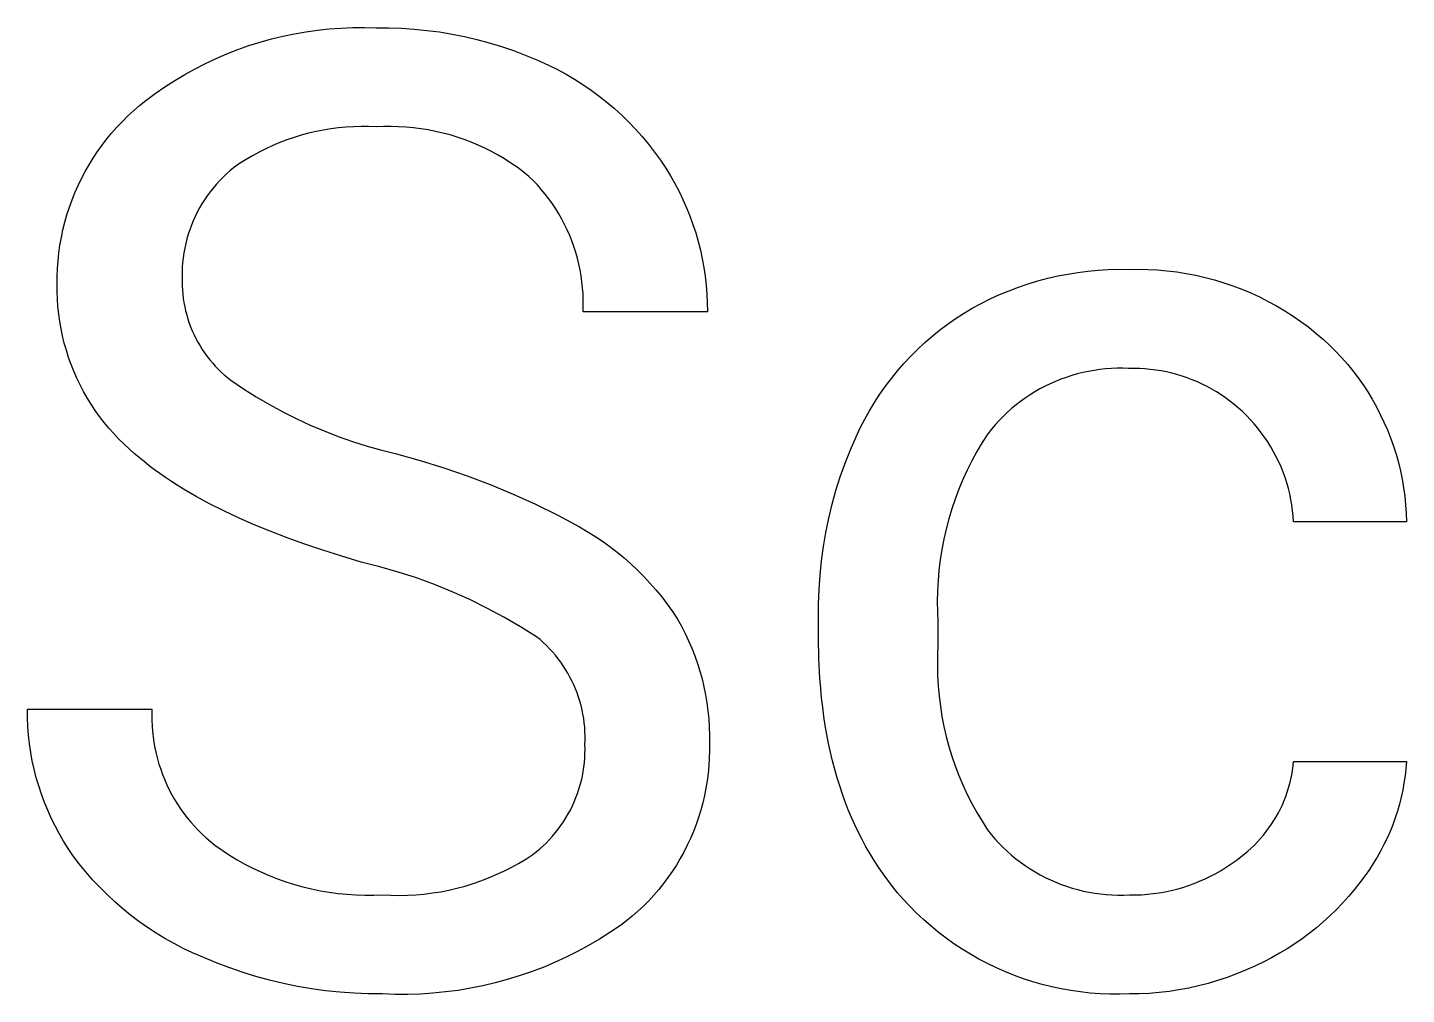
# Model space of a CAD drawing. Header units: millimetres. Extents: x 3269 to 7089, y 1744 to 4413.
# Drawn here: x 6035.18 to 6081.2, y 1911.16 to 1943.44 of the extents above; entities that cross this region are included whole.
import ezdxf

# ---------------------------------------------------------------- set-up
doc = ezdxf.new("R2010")
doc.units = ezdxf.units.MM
doc.header["$MEASUREMENT"] = 0
doc.layers.add('Domyślny', color=7, linetype='Continuous', true_color=0x000000)

msp = doc.modelspace()

# ---------------------------------------------------------------- linework, layer by layer
at = {"layer": 'Domyślny'}
for p, q in [((6044.089, 1943.233), (6044.475, 1943.3)), ((6044.475, 1943.3), (6044.863, 1943.355)), ((6044.863, 1943.355), (6045.253, 1943.396)), ((6045.253, 1943.396), (6045.644, 1943.424)), ((6045.644, 1943.424), (6046.036, 1943.439)), ((6046.036, 1943.439), (6046.428, 1943.441)), ((6046.428, 1943.441), (6046.819, 1943.43)), ((6046.819, 1943.43), (6047.243, 1943.43)), ((6047.243, 1943.43), (6047.667, 1943.417)), ((6047.667, 1943.417), (6048.091, 1943.389)), ((6048.091, 1943.389), (6048.513, 1943.348)), ((6048.513, 1943.348), (6048.933, 1943.293)), ((6048.933, 1943.293), (6049.352, 1943.223)), ((6042.203, 1942.707), (6042.573, 1942.837)), ((6042.573, 1942.837), (6042.947, 1942.955)), ((6042.947, 1942.955), (6043.324, 1943.061)), ((6043.324, 1943.061), (6043.705, 1943.153)), ((6043.705, 1943.153), (6044.089, 1943.233)), ((6049.352, 1943.223), (6049.767, 1943.14)), ((6049.767, 1943.14), (6050.18, 1943.044)), ((6050.18, 1943.044), (6050.59, 1942.933)), ((6050.59, 1942.933), (6050.996, 1942.809)), ((6041.123, 1942.243), (6041.478, 1942.41)), ((6041.478, 1942.41), (6041.838, 1942.564)), ((6041.838, 1942.564), (6042.203, 1942.707)), ((6050.996, 1942.809), (6051.397, 1942.672)), ((6051.397, 1942.672), (6051.793, 1942.522)), ((6051.793, 1942.522), (6052.185, 1942.359)), ((6040.432, 1941.874), (6040.774, 1942.064)), ((6040.774, 1942.064), (6041.123, 1942.243)), ((6052.185, 1942.359), (6052.571, 1942.182)), ((6052.571, 1942.182), (6052.866, 1942.036)), ((6052.866, 1942.036), (6053.157, 1941.879)), ((6039.444, 1941.237), (6039.766, 1941.46)), ((6039.766, 1941.46), (6040.095, 1941.673)), ((6040.095, 1941.673), (6040.432, 1941.874)), ((6053.157, 1941.879), (6053.442, 1941.713)), ((6053.442, 1941.713), (6053.72, 1941.536)), ((6053.72, 1941.536), (6053.993, 1941.35)), ((6038.925, 1940.84), (6039.129, 1941.003)), ((6039.129, 1941.003), (6039.444, 1941.237)), ((6053.993, 1941.35), (6054.259, 1941.155)), ((6054.259, 1941.155), (6054.518, 1940.95)), ((6038.534, 1940.492), (6038.727, 1940.669)), ((6038.727, 1940.669), (6038.925, 1940.84)), ((6054.518, 1940.95), (6054.769, 1940.737)), ((6054.769, 1940.737), (6055.013, 1940.515)), ((6037.995, 1939.923), (6038.168, 1940.119)), ((6038.168, 1940.119), (6038.348, 1940.309)), ((6038.348, 1940.309), (6038.534, 1940.492)), ((6045.558, 1940.09), (6045.307, 1940.058)), ((6045.809, 1940.113), (6045.558, 1940.09)), ((6046.062, 1940.128), (6045.809, 1940.113)), ((6046.314, 1940.134), (6046.062, 1940.128)), ((6046.567, 1940.132), (6046.314, 1940.134)), ((6046.819, 1940.121), (6046.567, 1940.132)), ((6047.068, 1940.132), (6046.819, 1940.121)), ((6047.318, 1940.135), (6047.068, 1940.132)), ((6047.567, 1940.13), (6047.318, 1940.135)), ((6047.816, 1940.116), (6047.567, 1940.13)), ((6048.064, 1940.093), (6047.816, 1940.116)), ((6048.311, 1940.062), (6048.064, 1940.093)), ((6048.557, 1940.023), (6048.311, 1940.062)), ((6055.013, 1940.515), (6055.25, 1940.284)), ((6055.25, 1940.284), (6055.477, 1940.045)), ((6037.669, 1939.514), (6037.828, 1939.721)), ((6037.828, 1939.721), (6037.995, 1939.923)), ((6043.602, 1939.6), (6043.369, 1939.502)), ((6043.839, 1939.69), (6043.602, 1939.6)), ((6044.078, 1939.772), (6043.839, 1939.69)), ((6044.319, 1939.846), (6044.078, 1939.772)), ((6044.563, 1939.912), (6044.319, 1939.846)), ((6044.81, 1939.969), (6044.563, 1939.912)), ((6045.057, 1940.018), (6044.81, 1939.969)), ((6045.307, 1940.058), (6045.057, 1940.018)), ((6048.802, 1939.975), (6048.557, 1940.023)), ((6049.045, 1939.919), (6048.802, 1939.975)), ((6049.285, 1939.855), (6049.045, 1939.919)), ((6049.524, 1939.782), (6049.285, 1939.855)), ((6049.76, 1939.701), (6049.524, 1939.782)), ((6049.993, 1939.612), (6049.76, 1939.701)), ((6050.222, 1939.516), (6049.993, 1939.612)), ((6055.477, 1940.045), (6055.697, 1939.799)), ((6055.697, 1939.799), (6055.908, 1939.545)), ((6037.372, 1939.083), (6037.517, 1939.301)), ((6037.517, 1939.301), (6037.669, 1939.514)), ((6042.692, 1939.162), (6042.475, 1939.033)), ((6042.914, 1939.283), (6042.692, 1939.162)), ((6043.14, 1939.396), (6042.914, 1939.283)), ((6043.369, 1939.502), (6043.14, 1939.396)), ((6050.449, 1939.411), (6050.222, 1939.516)), ((6050.671, 1939.299), (6050.449, 1939.411)), ((6050.89, 1939.179), (6050.671, 1939.299)), ((6051.104, 1939.052), (6050.89, 1939.179)), ((6055.908, 1939.545), (6056.109, 1939.284)), ((6056.109, 1939.284), (6056.302, 1939.016)), ((6037.105, 1938.634), (6037.235, 1938.861)), ((6037.235, 1938.861), (6037.372, 1939.083)), ((6042.054, 1938.754), (6041.931, 1938.652)), ((6042.262, 1938.897), (6042.054, 1938.754)), ((6042.475, 1939.033), (6042.262, 1938.897)), ((6051.314, 1938.918), (6051.104, 1939.052)), ((6051.519, 1938.777), (6051.314, 1938.918)), ((6051.72, 1938.628), (6051.519, 1938.777)), ((6056.302, 1939.016), (6056.485, 1938.741)), ((6056.485, 1938.741), (6056.641, 1938.488)), ((6036.87, 1938.166), (6036.984, 1938.402)), ((6036.984, 1938.402), (6037.105, 1938.634)), ((6041.584, 1938.32), (6041.477, 1938.201)), ((6041.696, 1938.434), (6041.584, 1938.32)), ((6041.811, 1938.545), (6041.696, 1938.434)), ((6041.931, 1938.652), (6041.811, 1938.545)), ((6051.915, 1938.473), (6051.72, 1938.628)), ((6052.058, 1938.332), (6051.915, 1938.473)), ((6052.197, 1938.186), (6052.058, 1938.332)), ((6056.641, 1938.488), (6056.789, 1938.229)), ((6056.789, 1938.229), (6056.928, 1937.966)), ((6036.668, 1937.684), (6036.765, 1937.927)), ((6036.765, 1937.927), (6036.87, 1938.166)), ((6041.18, 1937.824), (6041.09, 1937.692)), ((6041.274, 1937.953), (6041.18, 1937.824)), ((6041.373, 1938.079), (6041.274, 1937.953)), ((6041.477, 1938.201), (6041.373, 1938.079)), ((6052.33, 1938.036), (6052.197, 1938.186)), ((6052.458, 1937.881), (6052.33, 1938.036)), ((6052.581, 1937.721), (6052.458, 1937.881)), ((6056.928, 1937.966), (6057.057, 1937.698)), ((6036.499, 1937.189), (6036.579, 1937.438)), ((6036.579, 1937.438), (6036.668, 1937.684)), ((6040.924, 1937.418), (6040.848, 1937.277)), ((6041.004, 1937.556), (6040.924, 1937.418)), ((6041.09, 1937.692), (6041.004, 1937.556)), ((6052.698, 1937.558), (6052.581, 1937.721)), ((6052.809, 1937.39), (6052.698, 1937.558)), ((6052.915, 1937.219), (6052.809, 1937.39)), ((6057.057, 1937.698), (6057.178, 1937.426)), ((6057.178, 1937.426), (6057.289, 1937.15)), ((6036.365, 1936.684), (6036.427, 1936.938)), ((6036.427, 1936.938), (6036.499, 1937.189)), ((6040.651, 1936.84), (6040.596, 1936.689)), ((6040.711, 1936.988), (6040.651, 1936.84)), ((6040.777, 1937.134), (6040.711, 1936.988)), ((6040.848, 1937.277), (6040.777, 1937.134)), ((6053.015, 1937.044), (6052.915, 1937.219)), ((6053.108, 1936.866), (6053.015, 1937.044)), ((6053.195, 1936.685), (6053.108, 1936.866)), ((6057.289, 1937.15), (6057.391, 1936.87)), ((6057.391, 1936.87), (6057.484, 1936.587)), ((6036.265, 1936.17), (6036.311, 1936.428)), ((6036.311, 1936.428), (6036.365, 1936.684)), ((6040.501, 1936.384), (6040.461, 1936.229)), ((6040.545, 1936.537), (6040.501, 1936.384)), ((6040.596, 1936.689), (6040.545, 1936.537)), ((6053.276, 1936.501), (6053.195, 1936.685)), ((6053.351, 1936.314), (6053.276, 1936.501)), ((6057.484, 1936.587), (6057.566, 1936.301)), ((6036.229, 1935.911), (6036.265, 1936.17)), ((6040.427, 1936.072), (6040.399, 1935.915)), ((6040.461, 1936.229), (6040.427, 1936.072)), ((6053.419, 1936.125), (6053.351, 1936.314)), ((6053.48, 1935.933), (6053.419, 1936.125)), ((6053.535, 1935.74), (6053.48, 1935.933)), ((6057.566, 1936.301), (6057.639, 1936.012)), ((6057.639, 1936.012), (6057.703, 1935.722)), ((6036.183, 1935.39), (6036.201, 1935.651)), ((6036.201, 1935.651), (6036.229, 1935.911)), ((6040.358, 1935.597), (6040.347, 1935.438)), ((6040.376, 1935.756), (6040.358, 1935.597)), ((6040.399, 1935.915), (6040.376, 1935.756)), ((6053.583, 1935.545), (6053.535, 1935.74)), ((6053.625, 1935.348), (6053.583, 1935.545)), ((6057.703, 1935.722), (6057.756, 1935.429)), ((6036.173, 1934.867), (6036.174, 1935.129)), ((6036.174, 1935.129), (6036.183, 1935.39)), ((6040.34, 1935.278), (6040.339, 1935.118)), ((6040.339, 1935.118), (6040.344, 1934.958)), ((6040.347, 1935.438), (6040.34, 1935.278)), ((6053.659, 1935.15), (6053.625, 1935.348)), ((6053.687, 1934.95), (6053.659, 1935.15)), ((6057.756, 1935.429), (6057.799, 1935.134)), ((6057.799, 1935.134), (6057.833, 1934.838)), ((6068.904, 1934.982), (6069.233, 1935.07)), ((6069.233, 1935.07), (6069.564, 1935.146)), ((6069.564, 1935.146), (6069.898, 1935.211)), ((6069.898, 1935.211), (6070.234, 1935.265)), ((6070.234, 1935.265), (6070.572, 1935.308)), ((6070.572, 1935.308), (6070.911, 1935.339)), ((6070.911, 1935.339), (6071.251, 1935.359)), ((6071.251, 1935.359), (6071.591, 1935.368)), ((6071.591, 1935.368), (6071.931, 1935.365)), ((6071.931, 1935.365), (6072.253, 1935.37)), ((6072.253, 1935.37), (6072.575, 1935.364)), ((6072.575, 1935.364), (6072.896, 1935.347)), ((6072.896, 1935.347), (6073.217, 1935.319)), ((6073.217, 1935.319), (6073.537, 1935.28)), ((6073.537, 1935.28), (6073.855, 1935.23)), ((6073.855, 1935.23), (6074.171, 1935.169)), ((6074.171, 1935.169), (6074.485, 1935.097)), ((6074.485, 1935.097), (6074.796, 1935.015)), ((6074.796, 1935.015), (6075.104, 1934.921)), ((6036.173, 1934.619), (6036.173, 1934.867)), ((6036.182, 1934.371), (6036.173, 1934.619)), ((6040.344, 1934.958), (6040.346, 1934.817)), ((6040.346, 1934.817), (6040.353, 1934.676)), ((6040.353, 1934.676), (6040.365, 1934.536)), ((6053.707, 1934.75), (6053.687, 1934.95)), ((6053.721, 1934.55), (6053.707, 1934.75)), ((6053.728, 1934.349), (6053.721, 1934.55)), ((6057.833, 1934.838), (6057.856, 1934.542)), ((6057.856, 1934.542), (6057.869, 1934.244)), ((6067.623, 1934.524), (6067.938, 1934.654)), ((6067.938, 1934.654), (6068.256, 1934.774)), ((6068.256, 1934.774), (6068.578, 1934.884)), ((6068.578, 1934.884), (6068.904, 1934.982)), ((6075.104, 1934.921), (6075.409, 1934.817)), ((6075.409, 1934.817), (6075.71, 1934.703)), ((6075.71, 1934.703), (6076.007, 1934.578)), ((6076.007, 1934.578), (6076.299, 1934.444)), ((6036.199, 1934.123), (6036.182, 1934.371)), ((6036.224, 1933.876), (6036.199, 1934.123)), ((6040.365, 1934.536), (6040.381, 1934.396)), ((6040.381, 1934.396), (6040.402, 1934.256)), ((6040.402, 1934.256), (6040.428, 1934.118)), ((6040.428, 1934.118), (6040.459, 1933.98)), ((6053.721, 1933.946), (6053.728, 1934.147)), ((6053.728, 1934.147), (6053.728, 1934.349)), ((6057.869, 1934.244), (6057.873, 1933.946)), ((6066.71, 1934.07), (6067.009, 1934.231)), ((6067.009, 1934.231), (6067.314, 1934.383)), ((6067.314, 1934.383), (6067.623, 1934.524)), ((6076.299, 1934.444), (6076.587, 1934.299)), ((6076.587, 1934.299), (6076.869, 1934.144)), ((6076.869, 1934.144), (6077.146, 1933.98)), ((6036.258, 1933.63), (6036.224, 1933.876)), ((6036.301, 1933.386), (6036.258, 1933.63)), ((6040.459, 1933.98), (6040.494, 1933.844)), ((6040.494, 1933.844), (6040.534, 1933.709)), ((6040.534, 1933.709), (6040.578, 1933.575)), ((6057.873, 1933.946), (6053.721, 1933.946)), ((6065.878, 1933.531), (6066.144, 1933.719)), ((6066.144, 1933.719), (6066.416, 1933.898)), ((6066.416, 1933.898), (6066.71, 1934.07)), ((6077.146, 1933.98), (6077.417, 1933.806)), ((6077.417, 1933.806), (6077.682, 1933.623)), ((6077.682, 1933.623), (6077.94, 1933.431)), ((6036.352, 1933.143), (6036.301, 1933.386)), ((6040.578, 1933.575), (6040.627, 1933.443)), ((6040.627, 1933.443), (6040.681, 1933.313)), ((6040.681, 1933.313), (6040.739, 1933.184)), ((6040.739, 1933.184), (6040.801, 1933.058)), ((6065.366, 1933.128), (6065.619, 1933.334)), ((6065.619, 1933.334), (6065.878, 1933.531)), ((6077.94, 1933.431), (6078.192, 1933.23)), ((6078.192, 1933.23), (6078.437, 1933.021)), ((6036.411, 1932.902), (6036.352, 1933.143)), ((6036.479, 1932.663), (6036.411, 1932.902)), ((6040.801, 1933.058), (6040.868, 1932.934)), ((6040.868, 1932.934), (6040.939, 1932.812)), ((6040.939, 1932.812), (6041.013, 1932.693)), ((6064.884, 1932.691), (6065.121, 1932.914)), ((6065.121, 1932.914), (6065.366, 1933.128)), ((6078.437, 1933.021), (6078.646, 1932.825)), ((6078.646, 1932.825), (6078.849, 1932.623)), ((6036.555, 1932.426), (6036.479, 1932.663)), ((6036.638, 1932.193), (6036.555, 1932.426)), ((6041.013, 1932.693), (6041.092, 1932.576)), ((6041.092, 1932.576), (6041.175, 1932.462)), ((6041.175, 1932.462), (6041.262, 1932.351)), ((6041.262, 1932.351), (6041.353, 1932.243)), ((6041.353, 1932.243), (6041.447, 1932.138)), ((6064.432, 1932.223), (6064.654, 1932.461)), ((6064.654, 1932.461), (6064.884, 1932.691)), ((6078.849, 1932.623), (6079.044, 1932.413)), ((6079.044, 1932.413), (6079.233, 1932.198)), ((6036.73, 1931.962), (6036.638, 1932.193)), ((6036.83, 1931.735), (6036.73, 1931.962)), ((6041.447, 1932.138), (6041.544, 1932.037)), ((6041.544, 1932.037), (6041.645, 1931.938)), ((6041.645, 1931.938), (6041.75, 1931.844)), ((6041.75, 1931.844), (6041.857, 1931.753)), ((6064.013, 1931.724), (6064.218, 1931.977)), ((6064.218, 1931.977), (6064.432, 1932.223)), ((6070.032, 1931.821), (6069.849, 1931.761)), ((6070.217, 1931.873), (6070.032, 1931.821)), ((6070.403, 1931.92), (6070.217, 1931.873)), ((6070.591, 1931.96), (6070.403, 1931.92)), ((6070.781, 1931.994), (6070.591, 1931.96)), ((6070.971, 1932.021), (6070.781, 1931.994)), ((6071.162, 1932.041), (6070.971, 1932.021)), ((6071.354, 1932.055), (6071.162, 1932.041)), ((6071.546, 1932.062), (6071.354, 1932.055)), ((6071.739, 1932.062), (6071.546, 1932.062)), ((6071.931, 1932.056), (6071.739, 1932.062)), ((6072.112, 1932.058), (6071.931, 1932.056)), ((6072.293, 1932.054), (6072.112, 1932.058)), ((6072.474, 1932.043), (6072.293, 1932.054)), ((6072.654, 1932.027), (6072.474, 1932.043)), ((6072.834, 1932.004), (6072.654, 1932.027)), ((6073.013, 1931.975), (6072.834, 1932.004)), ((6073.191, 1931.941), (6073.013, 1931.975)), ((6073.367, 1931.9), (6073.191, 1931.941)), ((6073.542, 1931.853), (6073.367, 1931.9)), ((6073.715, 1931.8), (6073.542, 1931.853)), ((6073.887, 1931.742), (6073.715, 1931.8)), ((6079.233, 1932.198), (6079.413, 1931.975)), ((6079.413, 1931.975), (6079.587, 1931.747)), ((6036.938, 1931.511), (6036.83, 1931.735)), ((6037.053, 1931.291), (6036.938, 1931.511)), ((6041.857, 1931.753), (6041.968, 1931.665)), ((6041.968, 1931.665), (6042.388, 1931.381)), ((6042.388, 1931.381), (6042.817, 1931.11)), ((6063.629, 1931.198), (6063.817, 1931.465)), ((6063.817, 1931.465), (6064.013, 1931.724)), ((6068.971, 1931.372), (6068.804, 1931.277)), ((6069.141, 1931.462), (6068.971, 1931.372)), ((6069.314, 1931.546), (6069.141, 1931.462)), ((6069.49, 1931.624), (6069.314, 1931.546)), ((6069.668, 1931.696), (6069.49, 1931.624)), ((6069.849, 1931.761), (6069.668, 1931.696)), ((6074.056, 1931.678), (6073.887, 1931.742)), ((6074.223, 1931.608), (6074.056, 1931.678)), ((6074.388, 1931.532), (6074.223, 1931.608)), ((6074.549, 1931.451), (6074.388, 1931.532)), ((6074.708, 1931.364), (6074.549, 1931.451)), ((6074.865, 1931.273), (6074.708, 1931.364)), ((6079.587, 1931.747), (6079.752, 1931.513)), ((6079.752, 1931.513), (6079.909, 1931.273)), ((6037.176, 1931.075), (6037.053, 1931.291)), ((6037.306, 1930.864), (6037.176, 1931.075)), ((6037.443, 1930.657), (6037.306, 1930.864)), ((6042.817, 1931.11), (6043.254, 1930.853)), ((6063.282, 1930.647), (6063.451, 1930.926)), ((6063.451, 1930.926), (6063.629, 1931.198)), ((6068.324, 1930.956), (6068.172, 1930.839)), ((6068.48, 1931.069), (6068.324, 1930.956)), ((6068.64, 1931.176), (6068.48, 1931.069)), ((6068.804, 1931.277), (6068.64, 1931.176)), ((6075.017, 1931.175), (6074.865, 1931.273)), ((6075.167, 1931.073), (6075.017, 1931.175)), ((6075.313, 1930.966), (6075.167, 1931.073)), ((6075.455, 1930.854), (6075.313, 1930.966)), ((6079.909, 1931.273), (6080.058, 1931.029)), ((6080.058, 1931.029), (6080.198, 1930.779)), ((6037.587, 1930.455), (6037.443, 1930.657)), ((6037.739, 1930.258), (6037.587, 1930.455)), ((6043.254, 1930.853), (6043.7, 1930.611)), ((6043.7, 1930.611), (6044.153, 1930.382)), ((6063.123, 1930.363), (6063.282, 1930.647)), ((6067.741, 1930.455), (6067.607, 1930.318)), ((6067.881, 1930.588), (6067.741, 1930.455)), ((6068.024, 1930.716), (6067.881, 1930.588)), ((6068.172, 1930.839), (6068.024, 1930.716)), ((6075.593, 1930.737), (6075.455, 1930.854)), ((6075.727, 1930.615), (6075.593, 1930.737)), ((6075.863, 1930.484), (6075.727, 1930.615)), ((6075.994, 1930.347), (6075.863, 1930.484)), ((6080.198, 1930.779), (6080.33, 1930.524)), ((6080.33, 1930.524), (6080.452, 1930.266)), ((6037.897, 1930.067), (6037.739, 1930.258)), ((6038.061, 1929.881), (6037.897, 1930.067)), ((6044.153, 1930.382), (6044.613, 1930.169)), ((6044.613, 1930.169), (6045.079, 1929.97)), ((6045.079, 1929.97), (6045.552, 1929.786)), ((6062.834, 1929.78), (6062.973, 1930.074)), ((6062.973, 1930.074), (6063.123, 1930.363)), ((6067.353, 1930.029), (6067.233, 1929.879)), ((6067.477, 1930.176), (6067.353, 1930.029)), ((6067.607, 1930.318), (6067.477, 1930.176)), ((6076.121, 1930.207), (6075.994, 1930.347)), ((6076.242, 1930.062), (6076.121, 1930.207)), ((6076.358, 1929.913), (6076.242, 1930.062)), ((6080.452, 1930.266), (6080.566, 1930.003)), ((6080.566, 1930.003), (6080.671, 1929.736)), ((6038.232, 1929.701), (6038.061, 1929.881)), ((6038.409, 1929.526), (6038.232, 1929.701)), ((6038.591, 1929.358), (6038.409, 1929.526)), ((6045.552, 1929.786), (6046.03, 1929.617)), ((6046.03, 1929.617), (6046.514, 1929.464)), ((6062.644, 1929.34), (6062.834, 1929.78)), ((6067.046, 1929.584), (6066.869, 1929.283)), ((6067.233, 1929.879), (6067.046, 1929.584)), ((6076.469, 1929.759), (6076.358, 1929.913)), ((6076.574, 1929.603), (6076.469, 1929.759)), ((6076.674, 1929.442), (6076.574, 1929.603)), ((6080.671, 1929.736), (6080.767, 1929.466)), ((6038.745, 1929.219), (6038.591, 1929.358)), ((6038.905, 1929.082), (6038.745, 1929.219)), ((6039.07, 1928.946), (6038.905, 1929.082)), ((6046.514, 1929.464), (6047.002, 1929.327)), ((6047.002, 1929.327), (6047.495, 1929.205)), ((6047.495, 1929.205), (6048.289, 1928.986)), ((6062.468, 1928.893), (6062.644, 1929.34)), ((6066.869, 1929.283), (6066.702, 1928.976)), ((6076.768, 1929.278), (6076.674, 1929.442)), ((6076.857, 1929.111), (6076.768, 1929.278)), ((6076.94, 1928.941), (6076.857, 1929.111)), ((6080.767, 1929.466), (6080.854, 1929.193)), ((6080.854, 1929.193), (6080.931, 1928.917)), ((6039.241, 1928.811), (6039.07, 1928.946)), ((6039.418, 1928.678), (6039.241, 1928.811)), ((6039.6, 1928.546), (6039.418, 1928.678)), ((6048.289, 1928.986), (6049.076, 1928.741)), ((6049.076, 1928.741), (6049.855, 1928.472)), ((6062.308, 1928.44), (6062.468, 1928.893)), ((6066.546, 1928.664), (6066.4, 1928.347)), ((6066.702, 1928.976), (6066.546, 1928.664)), ((6077.016, 1928.768), (6076.94, 1928.941)), ((6077.087, 1928.593), (6077.016, 1928.768)), ((6077.151, 1928.415), (6077.087, 1928.593)), ((6080.931, 1928.917), (6080.998, 1928.639)), ((6080.998, 1928.639), (6081.056, 1928.358)), ((6039.788, 1928.415), (6039.6, 1928.546)), ((6039.982, 1928.286), (6039.788, 1928.415)), ((6040.181, 1928.158), (6039.982, 1928.286)), ((6040.386, 1928.031), (6040.181, 1928.158)), ((6049.855, 1928.472), (6050.626, 1928.179)), ((6050.626, 1928.179), (6051.386, 1927.862)), ((6062.164, 1927.983), (6062.308, 1928.44)), ((6066.4, 1928.347), (6066.266, 1928.025)), ((6077.209, 1928.235), (6077.151, 1928.415)), ((6077.261, 1928.054), (6077.209, 1928.235)), ((6081.056, 1928.358), (6081.105, 1928.076)), ((6040.812, 1927.782), (6040.386, 1928.031)), ((6041.261, 1927.539), (6040.812, 1927.782)), ((6051.386, 1927.862), (6052.136, 1927.521)), ((6062.035, 1927.521), (6062.164, 1927.983)), ((6066.142, 1927.698), (6066.03, 1927.367)), ((6066.266, 1928.025), (6066.142, 1927.698)), ((6077.307, 1927.87), (6077.261, 1928.054)), ((6077.346, 1927.685), (6077.307, 1927.87)), ((6077.378, 1927.499), (6077.346, 1927.685)), ((6081.105, 1928.076), (6081.143, 1927.792)), ((6081.143, 1927.792), (6081.172, 1927.507)), ((6041.733, 1927.301), (6041.261, 1927.539)), ((6042.228, 1927.068), (6041.733, 1927.301)), ((6052.136, 1927.521), (6052.876, 1927.156)), ((6061.923, 1927.054), (6062.035, 1927.521)), ((6066.03, 1927.367), (6065.93, 1927.033)), ((6077.404, 1927.312), (6077.378, 1927.499)), ((6077.424, 1927.124), (6077.404, 1927.312)), ((6081.172, 1927.507), (6081.191, 1927.221)), ((6081.191, 1927.221), (6081.201, 1926.935)), ((6042.745, 1926.841), (6042.228, 1927.068)), ((6043.284, 1926.62), (6042.745, 1926.841)), ((6052.876, 1927.156), (6053.603, 1926.769)), ((6053.603, 1926.769), (6053.864, 1926.617)), ((6061.826, 1926.584), (6061.923, 1927.054)), ((6065.93, 1927.033), (6065.84, 1926.696)), ((6077.437, 1926.935), (6077.424, 1927.124)), ((6081.201, 1926.935), (6077.437, 1926.935)), ((6043.847, 1926.404), (6043.284, 1926.62)), ((6044.432, 1926.193), (6043.847, 1926.404)), ((6053.864, 1926.617), (6054.121, 1926.456)), ((6054.121, 1926.456), (6054.372, 1926.287)), ((6054.372, 1926.287), (6054.617, 1926.11)), ((6061.745, 1926.111), (6061.826, 1926.584)), ((6065.762, 1926.355), (6065.696, 1926.013)), ((6065.84, 1926.696), (6065.762, 1926.355)), ((6045.039, 1925.988), (6044.432, 1926.193)), ((6045.669, 1925.788), (6045.039, 1925.988)), ((6054.617, 1926.11), (6054.857, 1925.925)), ((6054.857, 1925.925), (6055.09, 1925.733)), ((6061.68, 1925.636), (6061.745, 1926.111)), ((6065.696, 1926.013), (6065.642, 1925.668)), ((6046.322, 1925.594), (6045.669, 1925.788)), ((6046.942, 1925.438), (6046.322, 1925.594)), ((6047.556, 1925.26), (6046.942, 1925.438)), ((6055.09, 1925.733), (6055.317, 1925.533)), ((6055.317, 1925.533), (6055.537, 1925.325)), ((6061.632, 1925.158), (6061.68, 1925.636)), ((6065.642, 1925.668), (6065.6, 1925.321)), ((6048.164, 1925.061), (6047.556, 1925.26)), ((6048.764, 1924.841), (6048.164, 1925.061)), ((6055.537, 1925.325), (6055.75, 1925.111)), ((6055.75, 1925.111), (6055.956, 1924.889)), ((6055.956, 1924.889), (6056.155, 1924.661)), ((6061.6, 1924.68), (6061.632, 1925.158)), ((6065.569, 1924.973), (6065.55, 1924.625)), ((6065.6, 1925.321), (6065.569, 1924.973)), ((6049.357, 1924.6), (6048.764, 1924.841)), ((6049.94, 1924.339), (6049.357, 1924.6)), ((6056.155, 1924.661), (6056.346, 1924.427)), ((6056.346, 1924.427), (6056.53, 1924.186)), ((6061.584, 1924.2), (6061.6, 1924.68)), ((6065.55, 1924.625), (6065.544, 1924.276)), ((6050.514, 1924.057), (6049.94, 1924.339)), ((6051.078, 1923.756), (6050.514, 1924.057)), ((6056.53, 1924.186), (6056.705, 1923.94)), ((6061.585, 1923.72), (6061.584, 1924.2)), ((6065.544, 1924.276), (6065.549, 1923.927)), ((6051.632, 1923.435), (6051.078, 1923.756)), ((6056.705, 1923.94), (6056.873, 1923.688)), ((6056.873, 1923.688), (6057.005, 1923.451)), ((6061.585, 1923.051), (6061.585, 1923.72)), ((6065.549, 1923.927), (6065.566, 1923.578)), ((6065.566, 1923.578), (6065.566, 1922.828)), ((6052.173, 1923.095), (6051.632, 1923.435)), ((6052.286, 1923.002), (6052.173, 1923.095)), ((6057.005, 1923.451), (6057.129, 1923.211)), ((6057.129, 1923.211), (6057.245, 1922.966)), ((6061.596, 1922.371), (6061.585, 1923.051)), ((6052.395, 1922.905), (6052.286, 1923.002)), ((6052.501, 1922.804), (6052.395, 1922.905)), ((6052.603, 1922.7), (6052.501, 1922.804)), ((6052.702, 1922.592), (6052.603, 1922.7)), ((6052.798, 1922.481), (6052.702, 1922.592)), ((6057.245, 1922.966), (6057.352, 1922.717)), ((6057.352, 1922.717), (6057.45, 1922.464)), ((6065.566, 1922.828), (6065.55, 1922.486)), ((6052.889, 1922.367), (6052.798, 1922.481)), ((6052.976, 1922.25), (6052.889, 1922.367)), ((6053.06, 1922.13), (6052.976, 1922.25)), ((6053.139, 1922.007), (6053.06, 1922.13)), ((6057.45, 1922.464), (6057.54, 1922.209)), ((6057.54, 1922.209), (6057.621, 1921.95)), ((6061.629, 1921.708), (6061.596, 1922.371)), ((6065.55, 1922.486), (6065.546, 1922.143)), ((6065.546, 1922.143), (6065.553, 1921.801)), ((6053.214, 1921.882), (6053.139, 1922.007)), ((6053.285, 1921.754), (6053.214, 1921.882)), ((6053.352, 1921.624), (6053.285, 1921.754)), ((6057.621, 1921.95), (6057.693, 1921.689)), ((6057.693, 1921.689), (6057.756, 1921.426)), ((6061.654, 1921.384), (6061.629, 1921.708)), ((6065.553, 1921.801), (6065.573, 1921.458)), ((6053.414, 1921.492), (6053.352, 1921.624)), ((6053.471, 1921.357), (6053.414, 1921.492)), ((6053.524, 1921.221), (6053.471, 1921.357)), ((6053.573, 1921.083), (6053.524, 1921.221)), ((6057.756, 1921.426), (6057.809, 1921.16)), ((6061.684, 1921.064), (6061.654, 1921.384)), ((6065.573, 1921.458), (6065.604, 1921.117)), ((6053.616, 1920.944), (6053.573, 1921.083)), ((6053.655, 1920.803), (6053.616, 1920.944)), ((6053.689, 1920.661), (6053.655, 1920.803)), ((6057.809, 1921.16), (6057.854, 1920.893)), ((6057.854, 1920.893), (6057.889, 1920.624)), ((6061.72, 1920.749), (6061.684, 1921.064)), ((6061.761, 1920.438), (6061.72, 1920.749)), ((6065.604, 1921.117), (6065.646, 1920.777)), ((6065.646, 1920.777), (6065.701, 1920.438)), ((6035.186, 1920.388), (6035.184, 1920.677)), ((6035.184, 1920.677), (6039.333, 1920.677)), ((6035.197, 1920.099), (6035.186, 1920.388)), ((6039.333, 1920.677), (6039.329, 1920.491)), ((6039.329, 1920.491), (6039.331, 1920.306)), ((6039.331, 1920.306), (6039.339, 1920.121)), ((6053.718, 1920.517), (6053.689, 1920.661)), ((6053.743, 1920.373), (6053.718, 1920.517)), ((6053.762, 1920.228), (6053.743, 1920.373)), ((6057.889, 1920.624), (6057.915, 1920.355)), ((6057.915, 1920.355), (6057.932, 1920.084)), ((6061.807, 1920.132), (6061.761, 1920.438)), ((6065.701, 1920.438), (6065.766, 1920.102)), ((6035.218, 1919.811), (6035.197, 1920.099)), ((6035.25, 1919.524), (6035.218, 1919.811)), ((6039.339, 1920.121), (6039.353, 1919.936)), ((6039.353, 1919.936), (6039.374, 1919.752)), ((6053.777, 1920.083), (6053.762, 1920.228)), ((6053.786, 1919.937), (6053.777, 1920.083)), ((6053.791, 1919.791), (6053.786, 1919.937)), ((6057.932, 1920.084), (6057.939, 1919.813)), ((6057.939, 1919.813), (6057.937, 1919.542)), ((6061.859, 1919.83), (6061.807, 1920.132)), ((6061.917, 1919.534), (6061.859, 1919.83)), ((6065.766, 1920.102), (6065.844, 1919.768)), ((6035.291, 1919.239), (6035.25, 1919.524)), ((6039.374, 1919.752), (6039.401, 1919.569)), ((6039.401, 1919.569), (6039.434, 1919.387)), ((6039.434, 1919.387), (6039.473, 1919.206)), ((6053.785, 1919.499), (6053.791, 1919.645)), ((6053.789, 1919.348), (6053.785, 1919.499)), ((6053.791, 1919.645), (6053.791, 1919.791)), ((6057.937, 1919.542), (6057.94, 1919.291)), ((6061.98, 1919.241), (6061.917, 1919.534)), ((6065.844, 1919.768), (6065.933, 1919.437)), ((6065.933, 1919.437), (6066.032, 1919.109)), ((6035.342, 1918.955), (6035.291, 1919.239)), ((6035.404, 1918.673), (6035.342, 1918.955)), ((6039.473, 1919.206), (6039.519, 1919.026)), ((6039.519, 1919.026), (6039.57, 1918.848)), ((6053.749, 1918.746), (6053.767, 1918.896)), ((6053.767, 1918.896), (6053.779, 1919.046)), ((6053.779, 1919.046), (6053.787, 1919.197)), ((6053.787, 1919.197), (6053.789, 1919.348)), ((6057.934, 1919.04), (6057.92, 1918.789)), ((6057.94, 1919.291), (6057.934, 1919.04)), ((6062.049, 1918.953), (6061.98, 1919.241)), ((6062.123, 1918.67), (6062.049, 1918.953)), ((6066.032, 1919.109), (6066.144, 1918.785)), ((6077.421, 1918.786), (6077.437, 1918.935)), ((6077.437, 1918.935), (6081.201, 1918.935)), ((6081.201, 1918.935), (6081.182, 1918.694)), ((6035.475, 1918.393), (6035.404, 1918.673)), ((6039.57, 1918.848), (6039.627, 1918.672)), ((6039.627, 1918.672), (6039.691, 1918.498)), ((6039.691, 1918.498), (6039.76, 1918.326)), ((6053.666, 1918.301), (6053.699, 1918.449)), ((6053.699, 1918.449), (6053.727, 1918.597)), ((6053.727, 1918.597), (6053.749, 1918.746)), ((6057.897, 1918.538), (6057.865, 1918.289)), ((6057.92, 1918.789), (6057.897, 1918.538)), ((6062.202, 1918.391), (6062.123, 1918.67)), ((6066.144, 1918.785), (6066.266, 1918.464)), ((6066.266, 1918.464), (6066.399, 1918.149)), ((6077.345, 1918.343), (6077.376, 1918.49)), ((6077.376, 1918.49), (6077.401, 1918.637)), ((6077.401, 1918.637), (6077.421, 1918.786)), ((6081.155, 1918.455), (6081.12, 1918.216)), ((6081.182, 1918.694), (6081.155, 1918.455)), ((6035.555, 1918.116), (6035.475, 1918.393)), ((6035.646, 1917.841), (6035.555, 1918.116)), ((6039.76, 1918.326), (6039.835, 1918.157)), ((6039.835, 1918.157), (6039.915, 1917.99)), ((6039.915, 1917.99), (6040.001, 1917.826)), ((6053.537, 1917.868), (6053.585, 1918.011)), ((6053.585, 1918.011), (6053.628, 1918.155)), ((6053.628, 1918.155), (6053.666, 1918.301)), ((6057.825, 1918.041), (6057.776, 1917.794)), ((6057.865, 1918.289), (6057.825, 1918.041)), ((6062.287, 1918.117), (6062.202, 1918.391)), ((6062.378, 1917.848), (6062.287, 1918.117)), ((6066.399, 1918.149), (6066.543, 1917.837)), ((6077.225, 1917.91), (6077.27, 1918.053)), ((6077.27, 1918.053), (6077.31, 1918.197)), ((6077.31, 1918.197), (6077.345, 1918.343)), ((6081.077, 1917.978), (6081.026, 1917.743)), ((6081.12, 1918.216), (6081.077, 1917.978)), ((6035.746, 1917.57), (6035.646, 1917.841)), ((6035.855, 1917.303), (6035.746, 1917.57)), ((6040.001, 1917.826), (6040.093, 1917.665)), ((6040.093, 1917.665), (6040.19, 1917.508)), ((6053.365, 1917.449), (6053.427, 1917.587)), ((6053.427, 1917.587), (6053.485, 1917.726)), ((6053.485, 1917.726), (6053.537, 1917.868)), ((6057.719, 1917.549), (6057.653, 1917.306)), ((6057.776, 1917.794), (6057.719, 1917.549)), ((6062.474, 1917.583), (6062.378, 1917.848)), ((6062.575, 1917.322), (6062.474, 1917.583)), ((6066.543, 1917.837), (6066.697, 1917.531)), ((6066.697, 1917.531), (6066.862, 1917.231)), ((6077.062, 1917.491), (6077.121, 1917.629)), ((6077.121, 1917.629), (6077.176, 1917.768)), ((6077.176, 1917.768), (6077.225, 1917.91)), ((6081.026, 1917.743), (6080.967, 1917.509)), ((6035.974, 1917.04), (6035.855, 1917.303)), ((6040.19, 1917.508), (6040.292, 1917.353)), ((6040.292, 1917.353), (6040.4, 1917.202)), ((6040.4, 1917.202), (6040.513, 1917.055)), ((6040.513, 1917.055), (6040.63, 1916.912)), ((6053.07, 1916.923), (6053.15, 1917.051)), ((6053.15, 1917.051), (6053.226, 1917.181)), ((6053.226, 1917.181), (6053.298, 1917.314)), ((6053.298, 1917.314), (6053.365, 1917.449)), ((6057.579, 1917.066), (6057.497, 1916.828)), ((6057.653, 1917.306), (6057.579, 1917.066)), ((6062.682, 1917.066), (6062.575, 1917.322)), ((6062.794, 1916.815), (6062.682, 1917.066)), ((6066.862, 1917.231), (6067.037, 1916.936)), ((6076.781, 1916.962), (6076.858, 1917.091)), ((6076.858, 1917.091), (6076.93, 1917.222)), ((6076.93, 1917.222), (6076.999, 1917.355)), ((6076.999, 1917.355), (6077.062, 1917.491)), ((6080.9, 1917.277), (6080.826, 1917.047)), ((6080.967, 1917.509), (6080.9, 1917.277)), ((6036.101, 1916.781), (6035.974, 1917.04)), ((6036.238, 1916.527), (6036.101, 1916.781)), ((6040.63, 1916.912), (6040.752, 1916.773)), ((6040.752, 1916.773), (6040.879, 1916.638)), ((6040.879, 1916.638), (6041.01, 1916.507)), ((6052.802, 1916.558), (6052.896, 1916.677)), ((6052.896, 1916.677), (6052.985, 1916.799)), ((6052.985, 1916.799), (6053.07, 1916.923)), ((6057.407, 1916.594), (6057.308, 1916.362)), ((6057.497, 1916.828), (6057.407, 1916.594)), ((6062.912, 1916.568), (6062.794, 1916.815)), ((6067.037, 1916.936), (6067.222, 1916.647)), ((6067.222, 1916.647), (6067.343, 1916.496)), ((6076.431, 1916.476), (6076.525, 1916.593)), ((6076.525, 1916.593), (6076.614, 1916.713)), ((6076.614, 1916.713), (6076.7, 1916.836)), ((6076.7, 1916.836), (6076.781, 1916.962)), ((6080.654, 1916.596), (6080.557, 1916.375)), ((6080.744, 1916.82), (6080.654, 1916.596)), ((6080.826, 1917.047), (6080.744, 1916.82)), ((6036.383, 1916.277), (6036.238, 1916.527)), ((6036.537, 1916.033), (6036.383, 1916.277)), ((6041.01, 1916.507), (6041.146, 1916.381)), ((6041.146, 1916.381), (6041.286, 1916.26)), ((6041.286, 1916.26), (6041.43, 1916.143)), ((6041.43, 1916.143), (6041.674, 1915.972)), ((6052.39, 1916.118), (6052.499, 1916.222)), ((6052.499, 1916.222), (6052.604, 1916.331)), ((6052.604, 1916.331), (6052.705, 1916.443)), ((6052.705, 1916.443), (6052.802, 1916.558)), ((6057.202, 1916.135), (6057.088, 1915.911)), ((6057.308, 1916.362), (6057.202, 1916.135)), ((6063.036, 1916.326), (6062.912, 1916.568)), ((6063.165, 1916.088), (6063.036, 1916.326)), ((6067.343, 1916.496), (6067.469, 1916.35)), ((6067.469, 1916.35), (6067.599, 1916.208)), ((6067.599, 1916.208), (6067.735, 1916.07)), ((6076.019, 1916.04), (6076.128, 1916.144)), ((6076.128, 1916.144), (6076.233, 1916.251)), ((6076.233, 1916.251), (6076.334, 1916.362)), ((6076.334, 1916.362), (6076.431, 1916.476)), ((6080.452, 1916.158), (6080.341, 1915.944)), ((6080.557, 1916.375), (6080.452, 1916.158)), ((6036.7, 1915.794), (6036.537, 1916.033)), ((6036.909, 1915.518), (6036.7, 1915.794)), ((6041.674, 1915.972), (6041.923, 1915.81)), ((6041.923, 1915.81), (6042.178, 1915.655)), ((6051.572, 1915.533), (6051.81, 1915.676)), ((6051.81, 1915.676), (6052.044, 1915.827)), ((6052.044, 1915.827), (6052.163, 1915.92)), ((6052.163, 1915.92), (6052.278, 1916.017)), ((6052.278, 1916.017), (6052.39, 1916.118)), ((6056.966, 1915.691), (6056.837, 1915.475)), ((6057.088, 1915.911), (6056.966, 1915.691)), ((6063.299, 1915.855), (6063.165, 1916.088)), ((6063.439, 1915.627), (6063.299, 1915.855)), ((6067.735, 1916.07), (6067.876, 1915.937)), ((6067.876, 1915.937), (6068.021, 1915.809)), ((6068.021, 1915.809), (6068.17, 1915.686)), ((6068.17, 1915.686), (6068.323, 1915.569)), ((6075.516, 1915.63), (6075.674, 1915.752)), ((6075.674, 1915.752), (6075.792, 1915.845)), ((6075.792, 1915.845), (6075.908, 1915.941)), ((6075.908, 1915.941), (6076.019, 1916.04)), ((6080.222, 1915.734), (6080.096, 1915.528)), ((6080.341, 1915.944), (6080.222, 1915.734)), ((6037.128, 1915.248), (6036.909, 1915.518)), ((6037.356, 1914.986), (6037.128, 1915.248)), ((6042.178, 1915.655), (6042.438, 1915.51)), ((6042.438, 1915.51), (6042.703, 1915.374)), ((6042.703, 1915.374), (6042.973, 1915.246)), ((6042.973, 1915.246), (6043.246, 1915.128)), ((6050.828, 1915.156), (6051.08, 1915.273)), ((6051.08, 1915.273), (6051.328, 1915.399)), ((6051.328, 1915.399), (6051.572, 1915.533)), ((6056.7, 1915.264), (6056.557, 1915.057)), ((6056.837, 1915.475), (6056.7, 1915.264)), ((6063.584, 1915.403), (6063.439, 1915.627)), ((6063.735, 1915.184), (6063.584, 1915.403)), ((6068.323, 1915.569), (6068.481, 1915.457)), ((6068.481, 1915.457), (6068.642, 1915.35)), ((6068.642, 1915.35), (6068.807, 1915.249)), ((6068.807, 1915.249), (6068.975, 1915.153)), ((6074.842, 1915.195), (6075.016, 1915.295)), ((6075.016, 1915.295), (6075.186, 1915.401)), ((6075.186, 1915.401), (6075.353, 1915.512)), ((6075.353, 1915.512), (6075.516, 1915.63)), ((6079.964, 1915.326), (6079.824, 1915.129)), ((6080.096, 1915.528), (6079.964, 1915.326)), ((6037.592, 1914.733), (6037.356, 1914.986)), ((6043.246, 1915.128), (6043.523, 1915.019)), ((6043.523, 1915.019), (6043.804, 1914.92)), ((6043.804, 1914.92), (6044.088, 1914.83)), ((6044.088, 1914.83), (6044.375, 1914.75)), ((6044.375, 1914.75), (6044.665, 1914.68)), ((6049.515, 1914.703), (6049.784, 1914.776)), ((6049.784, 1914.776), (6050.05, 1914.857)), ((6050.05, 1914.857), (6050.312, 1914.948)), ((6050.312, 1914.948), (6050.572, 1915.047)), ((6050.572, 1915.047), (6050.828, 1915.156)), ((6056.406, 1914.856), (6056.248, 1914.66)), ((6056.557, 1915.057), (6056.406, 1914.856)), ((6063.891, 1914.969), (6063.735, 1915.184)), ((6064.053, 1914.759), (6063.891, 1914.969)), ((6064.22, 1914.553), (6064.053, 1914.759)), ((6068.975, 1915.153), (6069.146, 1915.064)), ((6069.146, 1915.064), (6069.321, 1914.98)), ((6069.321, 1914.98), (6069.498, 1914.903)), ((6069.498, 1914.903), (6069.677, 1914.831)), ((6069.677, 1914.831), (6069.859, 1914.766)), ((6069.859, 1914.766), (6070.044, 1914.708)), ((6073.735, 1914.728), (6073.926, 1914.79)), ((6073.926, 1914.79), (6074.114, 1914.858)), ((6074.114, 1914.858), (6074.3, 1914.933)), ((6074.3, 1914.933), (6074.484, 1915.014)), ((6074.484, 1915.014), (6074.664, 1915.101)), ((6074.664, 1915.101), (6074.842, 1915.195)), ((6079.647, 1914.888), (6079.461, 1914.652)), ((6079.824, 1915.129), (6079.647, 1914.888)), ((6037.838, 1914.487), (6037.592, 1914.733)), ((6038.091, 1914.25), (6037.838, 1914.487)), ((6044.665, 1914.68), (6044.957, 1914.62)), ((6044.957, 1914.62), (6045.25, 1914.57)), ((6045.25, 1914.57), (6045.546, 1914.529)), ((6045.546, 1914.529), (6045.842, 1914.499)), ((6045.842, 1914.499), (6046.139, 1914.479)), ((6046.139, 1914.479), (6046.437, 1914.469)), ((6046.437, 1914.469), (6046.735, 1914.469)), ((6046.735, 1914.469), (6047.033, 1914.479)), ((6047.033, 1914.479), (6047.31, 1914.466)), ((6047.31, 1914.466), (6047.588, 1914.462)), ((6047.588, 1914.462), (6047.866, 1914.468)), ((6047.866, 1914.468), (6048.144, 1914.483)), ((6048.144, 1914.483), (6048.421, 1914.508)), ((6048.421, 1914.508), (6048.697, 1914.543)), ((6048.697, 1914.543), (6048.971, 1914.587)), ((6048.971, 1914.587), (6049.244, 1914.641)), ((6049.244, 1914.641), (6049.515, 1914.703)), ((6056.084, 1914.47), (6055.913, 1914.286)), ((6056.248, 1914.66), (6056.084, 1914.47)), ((6064.393, 1914.352), (6064.22, 1914.553)), ((6064.614, 1914.113), (6064.393, 1914.352)), ((6070.044, 1914.708), (6070.23, 1914.655)), ((6070.23, 1914.655), (6070.417, 1914.609)), ((6070.417, 1914.609), (6070.607, 1914.57)), ((6070.607, 1914.57), (6070.797, 1914.537)), ((6070.797, 1914.537), (6070.989, 1914.511)), ((6070.989, 1914.511), (6071.181, 1914.491)), ((6071.181, 1914.491), (6071.374, 1914.478)), ((6071.374, 1914.478), (6071.567, 1914.472)), ((6071.567, 1914.472), (6071.76, 1914.472)), ((6071.76, 1914.472), (6071.954, 1914.479)), ((6071.954, 1914.479), (6072.154, 1914.479)), ((6072.154, 1914.479), (6072.355, 1914.486)), ((6072.355, 1914.486), (6072.555, 1914.5)), ((6072.555, 1914.5), (6072.754, 1914.521)), ((6072.754, 1914.521), (6072.953, 1914.549)), ((6072.953, 1914.549), (6073.151, 1914.583)), ((6073.151, 1914.583), (6073.347, 1914.625)), ((6073.347, 1914.625), (6073.542, 1914.673)), ((6073.542, 1914.673), (6073.735, 1914.728)), ((6079.268, 1914.424), (6079.067, 1914.201)), ((6079.461, 1914.652), (6079.268, 1914.424)), ((6038.353, 1914.022), (6038.091, 1914.25)), ((6038.622, 1913.803), (6038.353, 1914.022)), ((6055.553, 1913.935), (6055.364, 1913.769)), ((6055.736, 1914.107), (6055.553, 1913.935)), ((6055.913, 1914.286), (6055.736, 1914.107)), ((6064.844, 1913.881), (6064.614, 1914.113)), ((6065.081, 1913.657), (6064.844, 1913.881)), ((6078.86, 1913.985), (6078.645, 1913.777)), ((6079.067, 1914.201), (6078.86, 1913.985)), ((6038.898, 1913.593), (6038.622, 1913.803)), ((6039.182, 1913.393), (6038.898, 1913.593)), ((6039.472, 1913.203), (6039.182, 1913.393)), ((6054.97, 1913.457), (6054.621, 1913.221)), ((6055.17, 1913.609), (6054.97, 1913.457)), ((6055.364, 1913.769), (6055.17, 1913.609)), ((6065.326, 1913.442), (6065.081, 1913.657)), ((6065.578, 1913.235), (6065.326, 1913.442)), ((6078.195, 1913.381), (6077.96, 1913.195)), ((6078.423, 1913.575), (6078.195, 1913.381)), ((6078.645, 1913.777), (6078.423, 1913.575)), ((6039.769, 1913.023), (6039.472, 1913.203)), ((6040.071, 1912.853), (6039.769, 1913.023)), ((6054.266, 1912.996), (6053.903, 1912.784)), ((6054.621, 1913.221), (6054.266, 1912.996)), ((6065.837, 1913.037), (6065.578, 1913.235)), ((6066.102, 1912.848), (6065.837, 1913.037)), ((6077.72, 1913.016), (6077.474, 1912.845)), ((6077.96, 1913.195), (6077.72, 1913.016)), ((6040.38, 1912.693), (6040.071, 1912.853)), ((6040.693, 1912.545), (6040.38, 1912.693)), ((6041.012, 1912.407), (6040.693, 1912.545)), ((6053.533, 1912.584), (6053.156, 1912.396)), ((6053.903, 1912.784), (6053.533, 1912.584)), ((6066.374, 1912.668), (6066.102, 1912.848)), ((6066.652, 1912.497), (6066.374, 1912.668)), ((6066.935, 1912.335), (6066.652, 1912.497)), ((6076.965, 1912.529), (6076.703, 1912.383)), ((6077.222, 1912.683), (6076.965, 1912.529)), ((6077.474, 1912.845), (6077.222, 1912.683)), ((6041.451, 1912.223), (6041.012, 1912.407)), ((6041.896, 1912.053), (6041.451, 1912.223)), ((6042.346, 1911.898), (6041.896, 1912.053)), ((6052.386, 1912.058), (6051.993, 1911.909)), ((6052.774, 1912.221), (6052.386, 1912.058)), ((6053.156, 1912.396), (6052.774, 1912.221)), ((6067.224, 1912.184), (6066.935, 1912.335)), ((6067.517, 1912.042), (6067.224, 1912.184)), ((6067.816, 1911.911), (6067.517, 1912.042)), ((6076.138, 1912.1), (6075.835, 1911.964)), ((6076.437, 1912.247), (6076.138, 1912.1)), ((6076.703, 1912.383), (6076.437, 1912.247)), ((6042.801, 1911.757), (6042.346, 1911.898)), ((6043.261, 1911.632), (6042.801, 1911.757)), ((6043.724, 1911.521), (6043.261, 1911.632)), ((6050.786, 1911.539), (6050.377, 1911.443)), ((6051.193, 1911.649), (6050.786, 1911.539)), ((6051.595, 1911.772), (6051.193, 1911.649)), ((6051.993, 1911.909), (6051.595, 1911.772)), ((6068.118, 1911.79), (6067.816, 1911.911)), ((6068.425, 1911.679), (6068.118, 1911.79)), ((6068.735, 1911.578), (6068.425, 1911.679)), ((6069.048, 1911.488), (6068.735, 1911.578)), ((6074.9, 1911.617), (6074.581, 1911.523)), ((6075.216, 1911.722), (6074.9, 1911.617)), ((6075.528, 1911.838), (6075.216, 1911.722)), ((6075.835, 1911.964), (6075.528, 1911.838)), ((6044.191, 1911.425), (6043.724, 1911.521)), ((6044.66, 1911.344), (6044.191, 1911.425)), ((6045.132, 1911.279), (6044.66, 1911.344)), ((6045.605, 1911.229), (6045.132, 1911.279)), ((6046.08, 1911.194), (6045.605, 1911.229)), ((6046.556, 1911.175), (6046.08, 1911.194)), ((6047.033, 1911.171), (6046.556, 1911.175)), ((6047.453, 1911.156), (6047.033, 1911.171)), ((6047.874, 1911.155), (6047.453, 1911.156)), ((6048.294, 1911.169), (6047.874, 1911.155)), ((6048.714, 1911.196), (6048.294, 1911.169)), ((6049.132, 1911.237), (6048.714, 1911.196)), ((6049.549, 1911.292), (6049.132, 1911.237)), ((6049.964, 1911.361), (6049.549, 1911.292)), ((6050.377, 1911.443), (6049.964, 1911.361)), ((6069.364, 1911.409), (6069.048, 1911.488)), ((6069.683, 1911.341), (6069.364, 1911.409)), ((6070.004, 1911.284), (6069.683, 1911.341)), ((6070.327, 1911.237), (6070.004, 1911.284)), ((6070.651, 1911.202), (6070.327, 1911.237)), ((6070.976, 1911.177), (6070.651, 1911.202)), ((6071.302, 1911.164), (6070.976, 1911.177)), ((6071.628, 1911.162), (6071.302, 1911.164)), ((6071.954, 1911.171), (6071.628, 1911.162)), ((6072.286, 1911.176), (6071.954, 1911.171)), ((6072.618, 1911.192), (6072.286, 1911.176)), ((6072.949, 1911.219), (6072.618, 1911.192)), ((6073.28, 1911.258), (6072.949, 1911.219)), ((6073.608, 1911.307), (6073.28, 1911.258)), ((6073.935, 1911.368), (6073.608, 1911.307)), ((6074.26, 1911.44), (6073.935, 1911.368)), ((6074.581, 1911.523), (6074.26, 1911.44))]:
    msp.add_line(p, q, dxfattribs=at)

doc.saveas('drawing.dxf')
